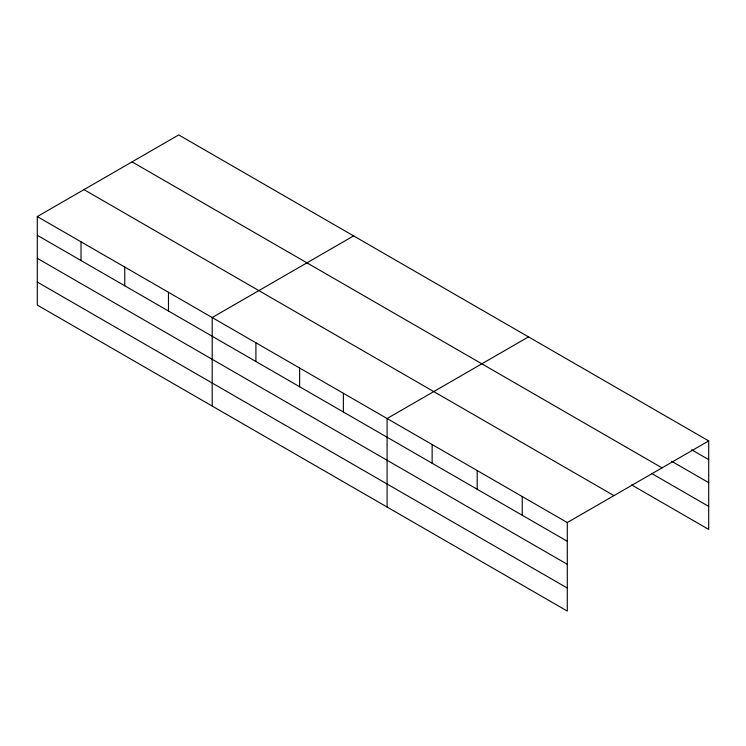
<?xml version="1.0" encoding="UTF-8"?>
<svg xmlns="http://www.w3.org/2000/svg" width="746" height="746" viewBox="0 0 746 746"><rect width="100%" height="100%" fill="white"/><g stroke="black" fill="none" stroke-linecap="round" stroke-linejoin="round"><path stroke-width="1.12" d="M37.3 216.573L567.286 522.554L567.286 611.077L37.3 305.086L37.3 216.573L178.714 134.923L708.7 440.914L708.7 529.427L631.62 484.928M353.613 235.904L212.19 317.544L212.19 406.066M528.504 336.875L387.09 418.525L387.09 507.038M567.286 522.554L708.7 440.914M691.682 449.801L708.7 459.629M671.661 461.28L708.7 482.662M132.051 161.873L662.028 467.854M651.64 473.449L708.7 506.394M83.972 189.633L613.949 495.614M37.3 235.288L567.286 541.27M37.3 258.321L567.286 564.302M37.3 282.053L567.286 588.034M522.237 496.547L522.237 515.262M477.188 470.54L477.188 489.255M432.139 444.532L432.139 463.247M343.365 393.282L343.365 411.997M299.64 368.039L299.64 386.754M255.915 342.787L255.915 361.512M168.475 292.301L168.475 311.017M124.75 267.059L124.75 285.774M81.025 241.816L81.025 260.531"/></g></svg>
